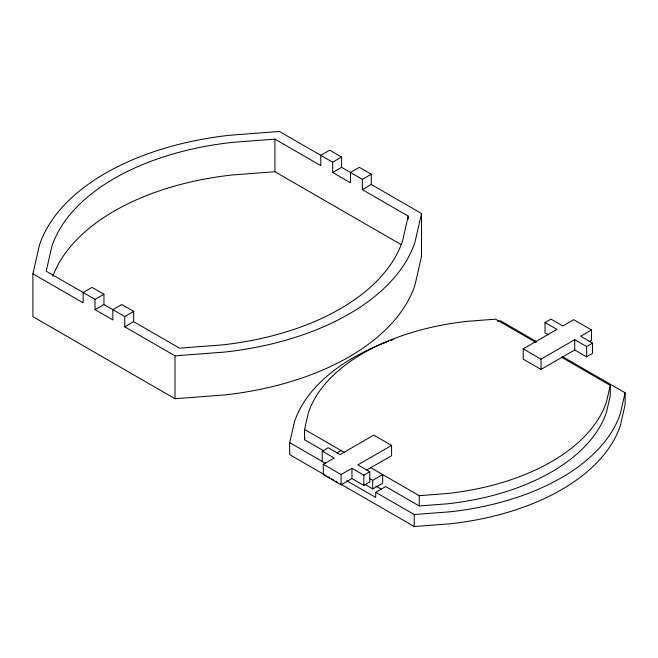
<?xml version="1.0" encoding="UTF-8"?>
<svg xmlns="http://www.w3.org/2000/svg" width="658" height="658" viewBox="0 0 658 658"><rect width="100%" height="100%" fill="white"/><g stroke="black" fill="none" stroke-linecap="round" stroke-linejoin="round"><path stroke-width="0.99" d="M371.276 184.487L371.276 174.197L362.361 179.346L362.361 189.636L371.276 184.487L421.531 213.505L421.531 256.373L414.943 285.21A239.767 138.427 0 0 1 224.929 394.915L174.995 398.715L32.9 316.679L32.9 273.802L39.48 244.973A239.767 138.427 0 0 1 229.502 135.268L279.436 131.468L332.66 162.197L341.568 157.048L341.568 167.338L332.66 172.486L332.66 162.197M326.162 475.701L289.693 454.645L289.693 442.645L294.455 421.786A214.516 123.852 0 0 1 388.524 341.272M323.983 450.96L304.531 439.733L304.531 429.444L308.281 413.035A200.443 115.726 0 0 1 467.131 321.326L495.556 319.163L536.073 342.555M304.531 439.733L304.975 437.809M362.361 189.636L408.223 216.112L402.548 240.951A227.142 131.139 0 0 1 222.544 344.882L179.511 348.156L133.648 321.68L124.74 326.829L124.74 316.539L133.648 311.39L133.648 321.68M421.531 213.505L414.943 242.333A239.767 138.427 0 0 1 224.929 352.038L174.995 355.838L124.74 326.829M561.817 357.417L610.262 385.391L606.52 401.799A200.443 115.726 0 0 1 447.662 493.508L419.245 495.671L370.799 467.706M561.957 356.315L625.1 392.768L620.338 413.627A214.516 123.852 0 0 1 450.335 511.776L414.211 514.531L375.71 492.307L375.71 497.448L346.667 480.685M95.04 299.39L103.948 294.241L103.948 304.531L95.04 309.679L95.04 299.39L46.208 271.195L51.875 246.355A227.142 131.139 0 0 1 231.887 142.424L274.921 139.151L320.783 165.627L320.783 155.337L329.691 150.189L341.568 157.048M322.247 461.439L322.247 451.149L328.186 447.72L340.071 454.579L373.769 435.119L391.592 445.408L391.592 455.698L366.646 470.1M548.418 334.782L545.021 332.816L545.021 322.527L550.96 319.097L562.845 325.957L573.702 319.689L591.526 329.979L591.526 340.268L589.017 341.716M336.945 452.951L341.099 450.557M391.592 445.408L357.894 464.869L369.771 471.728L369.771 482.018L363.833 485.448L351.948 478.588L341.099 484.856L323.275 474.566L323.275 464.277L334.132 458.009L322.247 451.149M591.526 329.979L580.669 336.246L592.545 343.106L592.545 353.395L586.607 356.825L574.722 349.966L541.024 369.426L523.209 359.136L523.209 348.847L556.907 329.387L545.021 322.527M323.275 464.277L341.099 474.566L351.948 468.299L363.833 475.158L369.771 471.728M523.209 348.847L541.024 359.136L574.722 339.676L586.607 346.536L592.545 343.106M369.327 478.358L372.716 480.315L382.685 474.566L382.685 483.137L372.716 488.894L364.754 484.296M375.71 492.307L385.646 486.566L419.245 505.961L447.662 503.798A200.443 115.726 0 0 0 606.52 412.089L610.262 395.68L610.262 385.391M401.117 244.587L274.921 171.73L231.887 175.003A227.142 131.139 0 0 0 52.829 276.245M497.58 321.112L500.59 320.882L536.163 341.42M340.392 483.918L414.211 526.532L450.335 523.784A214.516 123.852 0 0 0 620.338 425.636L625.1 404.777L625.1 392.768M371.276 174.197L359.391 167.338L350.484 172.486L350.484 182.776L332.66 172.486M341.568 167.338L362.361 179.346M103.948 294.241L92.062 287.381L83.155 292.53L83.155 302.82L32.9 273.802M133.648 311.39L121.771 304.531L112.855 309.679L112.855 319.969L95.04 309.679M103.948 304.531L124.74 316.539M304.531 429.444L344.488 452.515M375.965 486.122L381.245 489.174M289.693 442.645L325.644 463.397M327.939 476.729L329.716 477.749M331.492 478.777L334.165 480.324M335.942 481.343L337.719 482.372M586.607 346.536L586.607 356.825M574.722 339.676L574.722 349.966M541.024 359.136L541.024 369.426M419.245 495.671L419.245 505.961M414.211 514.531L414.211 526.532M408.223 216.112L408.223 219.163M372.716 480.315L372.716 488.894M363.833 475.158L363.833 485.448M351.948 468.299L351.948 478.588M341.099 474.566L341.099 484.856M274.921 139.151L274.921 171.73M174.995 355.838L174.995 398.715M390.482 340.548A214.516 123.852 0 0 1 393.435 339.495"/></g></svg>
